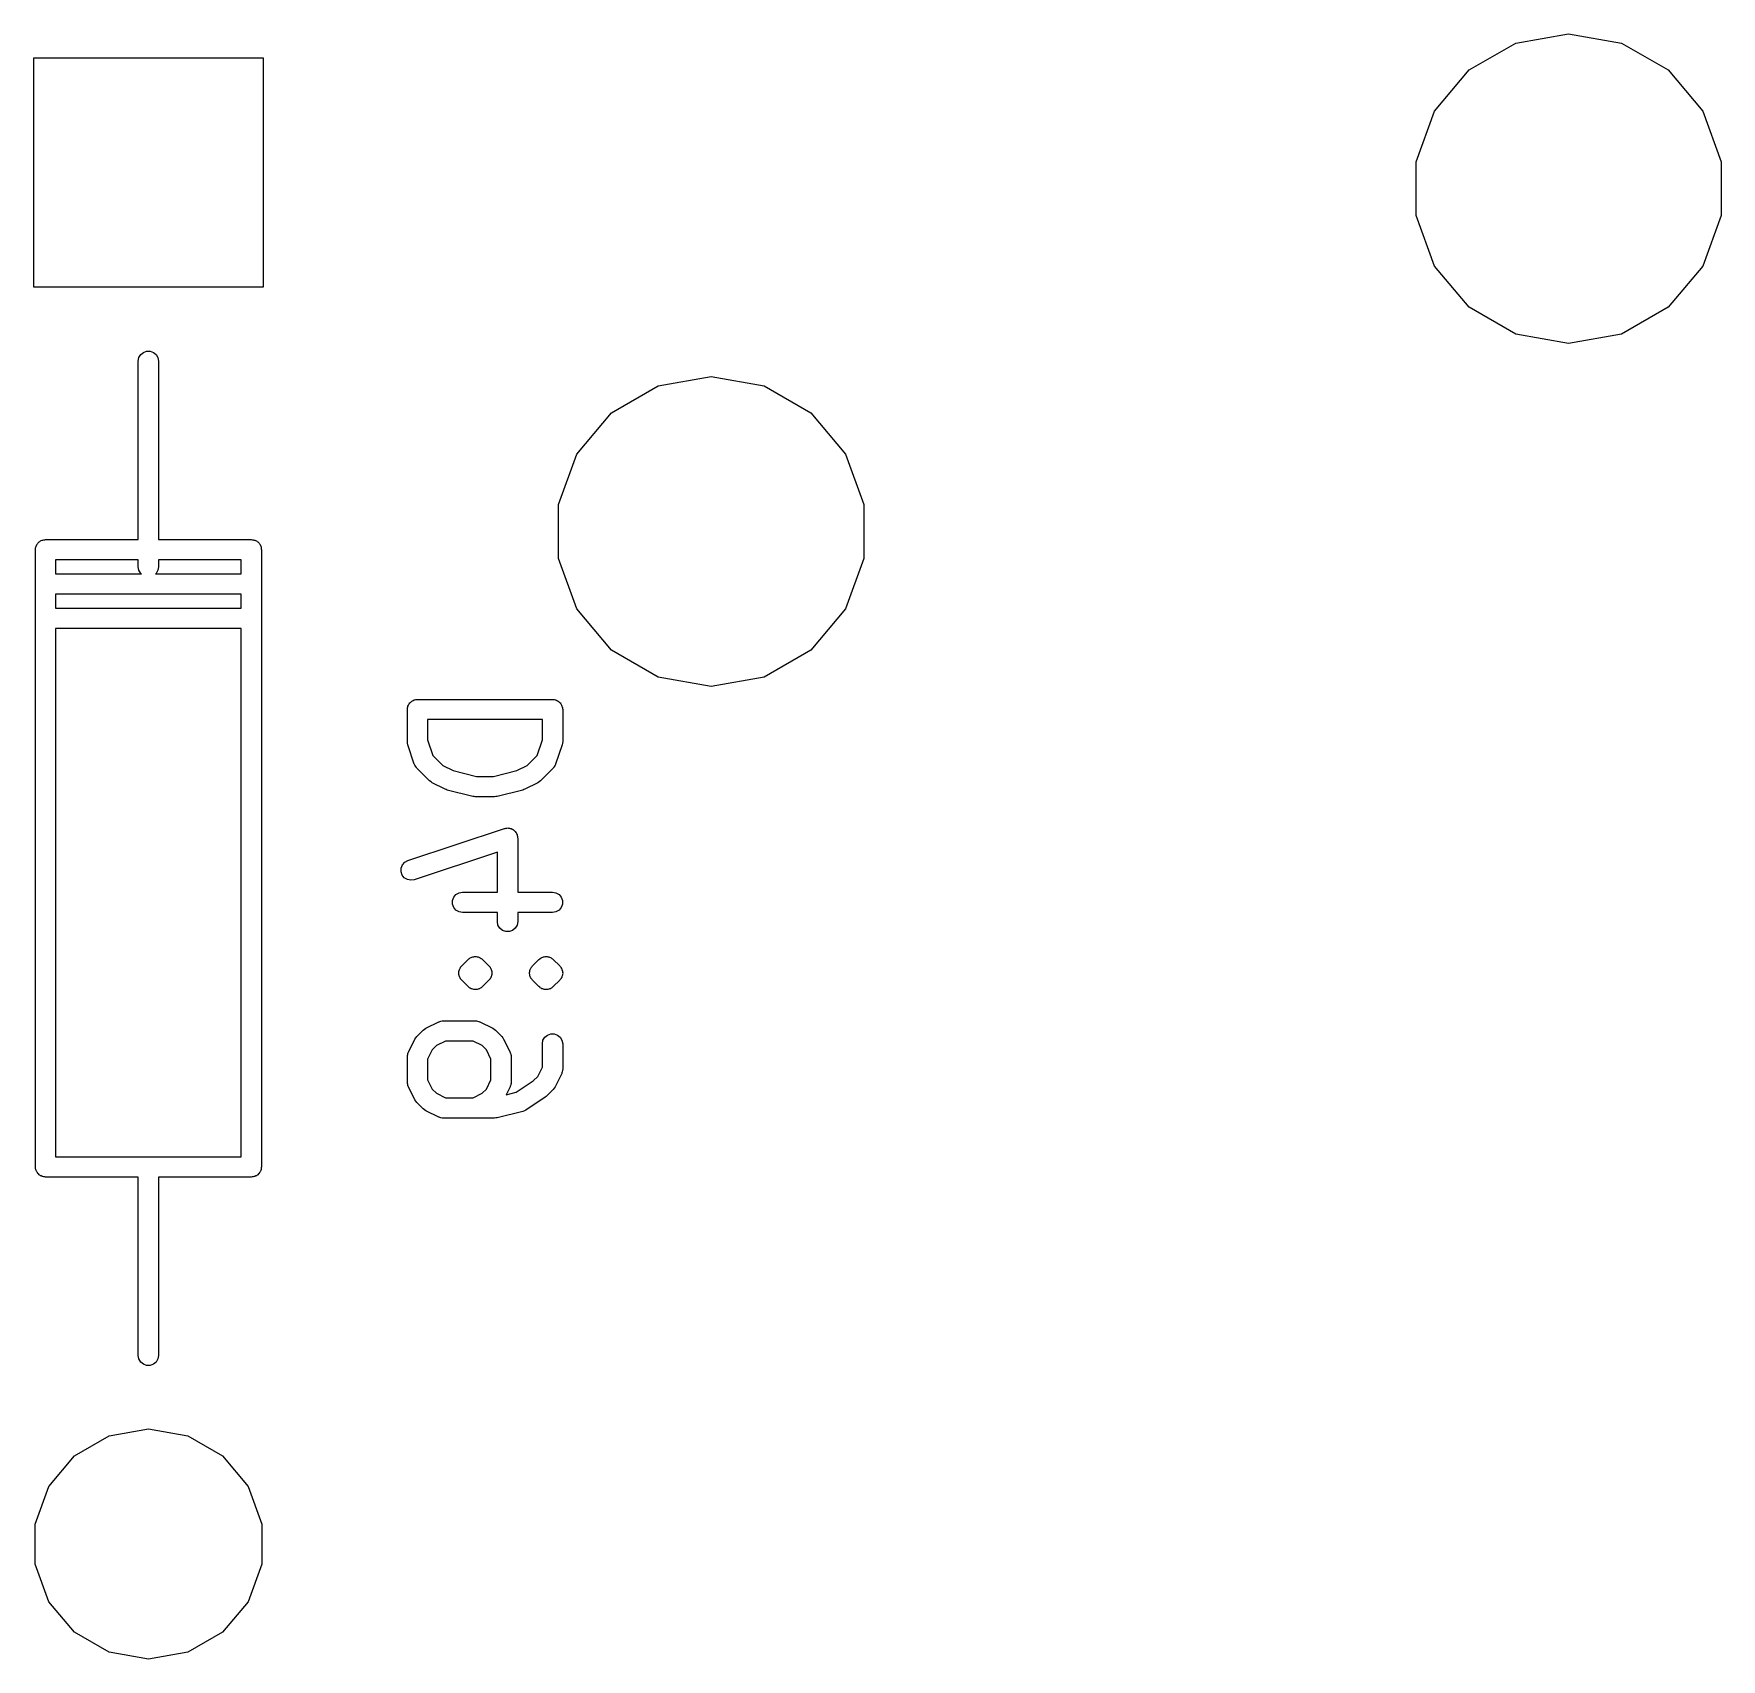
# Model space of a CAD drawing. Extents: x 17 to 274, y -105 to -6.
# Drawn here: x 184.17 to 196.67, y -27.81 to -15.77 of the extents above; entities that cross this region are included whole.
import ezdxf

# ---------------------------------------------------------------- set-up
doc = ezdxf.new("R2010")
doc.units = 0
doc.header["$MEASUREMENT"] = 0
doc.layers.add('BLACK', color=7, linetype='CONTINUOUS')

msp = doc.modelspace()

# ---------------------------------------------------------------- linework, layer by layer
at = {"layer": 'Black'}
for p, q in [((194.802, -16.0411), (195.148, -15.8418)), ((195.148, -15.8418), (195.54, -15.7726)), ((195.54, -15.7726), (195.932, -15.8418)), ((195.932, -15.8418), (196.278, -16.0411)), ((184.173, -17.6502), (184.173, -15.9509)), ((184.173, -15.9509), (185.872, -15.9509)), ((185.872, -15.9509), (185.872, -17.6502)), ((194.546, -16.3463), (194.802, -16.0411)), ((196.278, -16.0411), (196.534, -16.3463)), ((194.41, -16.7208), (194.546, -16.3463)), ((196.534, -16.3463), (196.67, -16.7208)), ((194.41, -17.1192), (194.41, -16.7208)), ((196.67, -16.7208), (196.67, -17.1192)), ((194.546, -17.4937), (194.41, -17.1192)), ((196.67, -17.1192), (196.534, -17.4937)), ((194.802, -17.7989), (194.546, -17.4937)), ((196.534, -17.4937), (196.278, -17.7989)), ((185.872, -17.6502), (184.173, -17.6502)), ((195.148, -17.9982), (194.802, -17.7989)), ((196.278, -17.7989), (195.932, -17.9982)), ((195.54, -18.0674), (195.148, -17.9982)), ((195.932, -17.9982), (195.54, -18.0674)), ((184.947, -18.1975), (184.952, -18.1719)), ((184.947, -19.5195), (184.947, -18.1975)), ((184.952, -18.1719), (184.965, -18.1493)), ((184.965, -18.1493), (184.985, -18.1326)), ((184.985, -18.1326), (185.009, -18.1237)), ((185.009, -18.1237), (185.035, -18.1237)), ((185.035, -18.1237), (185.06, -18.1326)), ((185.06, -18.1326), (185.08, -18.1493)), ((185.08, -18.1493), (185.093, -18.1719)), ((185.093, -18.1719), (185.097, -18.1975)), ((185.097, -18.1975), (185.097, -19.5195)), ((188.798, -18.3818), (189.19, -18.3126)), ((189.19, -18.3126), (189.582, -18.3818)), ((188.452, -18.5811), (188.798, -18.3818)), ((189.582, -18.3818), (189.928, -18.5811)), ((188.196, -18.8863), (188.452, -18.5811)), ((189.928, -18.5811), (190.184, -18.8863)), ((188.06, -19.2608), (188.196, -18.8863)), ((190.184, -18.8863), (190.32, -19.2608)), ((188.06, -19.6592), (188.06, -19.2608)), ((190.32, -19.2608), (190.32, -19.6592)), ((184.185, -19.5945), (184.187, -19.5881)), ((184.185, -24.1665), (184.185, -19.5945)), ((184.187, -19.5815), (184.189, -19.5753)), ((184.187, -19.5881), (184.187, -19.5815)), ((184.189, -19.5753), (184.19, -19.5689)), ((184.19, -19.5689), (184.193, -19.5632)), ((184.193, -19.5632), (184.196, -19.557)), ((184.196, -19.557), (184.2, -19.552)), ((184.2, -19.552), (184.203, -19.5463)), ((184.203, -19.5463), (184.208, -19.5421)), ((184.208, -19.5421), (184.212, -19.5371)), ((184.212, -19.5371), (184.218, -19.5338)), ((184.218, -19.5338), (184.223, -19.5296)), ((184.223, -19.5296), (184.229, -19.5273)), ((184.229, -19.5273), (184.235, -19.524)), ((184.235, -19.524), (184.241, -19.5229)), ((184.241, -19.5229), (184.247, -19.5207)), ((184.247, -19.5207), (184.254, -19.5207)), ((184.254, -19.5207), (184.26, -19.5195)), ((184.26, -19.5195), (184.947, -19.5195)), ((185.097, -19.5195), (185.784, -19.5195)), ((185.784, -19.5195), (185.791, -19.5207)), ((185.791, -19.5207), (185.797, -19.5207)), ((185.797, -19.5207), (185.804, -19.5229)), ((185.804, -19.5229), (185.81, -19.524)), ((185.81, -19.524), (185.816, -19.5273)), ((185.816, -19.5273), (185.822, -19.5296)), ((185.822, -19.5296), (185.827, -19.5338)), ((185.827, -19.5338), (185.833, -19.5371)), ((185.833, -19.5371), (185.837, -19.5421)), ((185.837, -19.5421), (185.842, -19.5463)), ((185.842, -19.5463), (185.845, -19.552)), ((185.845, -19.552), (185.849, -19.557)), ((185.849, -19.557), (185.852, -19.5632)), ((185.852, -19.5632), (185.855, -19.5689)), ((185.855, -19.5689), (185.856, -19.5753)), ((185.856, -19.5753), (185.858, -19.5815)), ((185.858, -19.5815), (185.858, -19.5881)), ((185.858, -19.5881), (185.859, -19.5945)), ((185.859, -19.5945), (185.859, -24.1665)), ((184.335, -19.6695), (184.335, -19.7735)), ((184.947, -19.6695), (184.335, -19.6695)), ((184.947, -19.7215), (184.947, -19.6695)), ((184.952, -19.7472), (184.947, -19.7215)), ((185.097, -19.7215), (185.093, -19.7472)), ((185.097, -19.6695), (185.097, -19.7215)), ((185.709, -19.6695), (185.097, -19.6695)), ((185.709, -19.7735), (185.709, -19.6695)), ((188.196, -20.0337), (188.06, -19.6592)), ((190.32, -19.6592), (190.184, -20.0337)), ((184.335, -19.7735), (184.97, -19.7735)), ((184.965, -19.7697), (184.952, -19.7472)), ((184.97, -19.7735), (184.965, -19.7697)), ((185.08, -19.7697), (185.075, -19.7735)), ((185.075, -19.7735), (185.709, -19.7735)), ((185.093, -19.7472), (185.08, -19.7697)), ((184.335, -19.9235), (184.335, -20.0275)), ((185.709, -19.9235), (184.335, -19.9235)), ((185.709, -20.0275), (185.709, -19.9235)), ((184.335, -20.0275), (185.709, -20.0275)), ((188.452, -20.3389), (188.196, -20.0337)), ((190.184, -20.0337), (189.928, -20.3389)), ((184.335, -20.1775), (184.335, -24.0915)), ((185.709, -20.1775), (184.335, -20.1775)), ((185.709, -24.0915), (185.709, -20.1775)), ((188.798, -20.5382), (188.452, -20.3389)), ((189.928, -20.3389), (189.582, -20.5382)), ((189.19, -20.6074), (188.798, -20.5382)), ((189.582, -20.5382), (189.19, -20.6074)), ((186.948, -20.7468), (186.95, -20.7406)), ((186.95, -20.7406), (186.954, -20.7356)), ((186.954, -20.7356), (186.957, -20.7299)), ((186.957, -20.7299), (186.962, -20.7257)), ((186.962, -20.7257), (186.967, -20.7207)), ((186.967, -20.7207), (186.972, -20.7174)), ((186.972, -20.7174), (186.977, -20.7132)), ((186.977, -20.7132), (186.984, -20.7109)), ((186.984, -20.7109), (186.989, -20.7077)), ((186.989, -20.7077), (186.996, -20.7065)), ((186.996, -20.7065), (187.002, -20.7043)), ((187.002, -20.7043), (187.008, -20.7043)), ((187.008, -20.7043), (187.015, -20.7031)), ((187.015, -20.7031), (188.015, -20.7031)), ((188.015, -20.7031), (188.021, -20.7043)), ((188.021, -20.7043), (188.028, -20.7043)), ((188.028, -20.7043), (188.034, -20.7065)), ((188.034, -20.7065), (188.04, -20.7077)), ((188.04, -20.7077), (188.046, -20.7109)), ((188.046, -20.7109), (188.052, -20.7132)), ((188.052, -20.7132), (188.057, -20.7174)), ((188.057, -20.7174), (188.063, -20.7207)), ((188.063, -20.7207), (188.067, -20.7257)), ((188.067, -20.7257), (188.072, -20.7299)), ((188.072, -20.7299), (188.076, -20.7356)), ((188.076, -20.7356), (188.08, -20.7406)), ((188.08, -20.7406), (188.082, -20.7468)), ((186.94, -20.7781), (186.941, -20.7717)), ((186.94, -21.0162), (186.94, -20.7781)), ((186.941, -20.7651), (186.943, -20.7589)), ((186.941, -20.7717), (186.941, -20.7651)), ((186.943, -20.7589), (186.944, -20.7525)), ((186.944, -20.7525), (186.948, -20.7468)), ((187.09, -20.8531), (187.09, -21.0041)), ((187.94, -20.8531), (187.09, -20.8531)), ((187.94, -21.0041), (187.94, -20.8531)), ((188.082, -20.7468), (188.085, -20.7525)), ((188.085, -20.7525), (188.086, -20.7589)), ((188.086, -20.7589), (188.089, -20.7651)), ((188.089, -20.7651), (188.089, -20.7717)), ((188.089, -20.7717), (188.09, -20.7781)), ((188.09, -20.7781), (188.09, -21.0162)), ((186.942, -21.0281), (186.94, -21.0162)), ((186.944, -21.04), (186.942, -21.0281)), ((186.991, -21.1828), (186.944, -21.04)), ((187.09, -21.0041), (187.128, -21.1186)), ((187.128, -21.1186), (187.202, -21.1927)), ((187.828, -21.1927), (187.902, -21.1186)), ((187.902, -21.1186), (187.94, -21.0041)), ((188.086, -21.04), (188.038, -21.1828)), ((188.088, -21.0281), (188.086, -21.04)), ((188.09, -21.0162), (188.088, -21.0281)), ((186.993, -21.1866), (186.991, -21.1828)), ((186.994, -21.1908), (186.993, -21.1866)), ((187, -21.198), (186.994, -21.1908)), ((187.004, -21.2057), (187, -21.198)), ((187.007, -21.2086), (187.004, -21.2057)), ((187.009, -21.2121), (187.007, -21.2086)), ((187.105, -21.3074), (187.009, -21.2121)), ((187.202, -21.1927), (187.279, -21.2312)), ((187.279, -21.2312), (187.453, -21.2746)), ((187.577, -21.2746), (187.751, -21.2312)), ((187.751, -21.2312), (187.828, -21.1927)), ((188.02, -21.2121), (187.925, -21.3074)), ((188.023, -21.2086), (188.02, -21.2121)), ((188.026, -21.2057), (188.023, -21.2086)), ((188.03, -21.198), (188.026, -21.2057)), ((188.035, -21.1908), (188.03, -21.198)), ((188.036, -21.1866), (188.035, -21.1908)), ((188.038, -21.1828), (188.036, -21.1866)), ((187.115, -21.3143), (187.105, -21.3074)), ((187.124, -21.3214), (187.115, -21.3143)), ((187.219, -21.369), (187.124, -21.3214)), ((187.227, -21.3714), (187.219, -21.369)), ((187.453, -21.2746), (187.577, -21.2746)), ((187.81, -21.369), (187.802, -21.3714)), ((187.906, -21.3214), (187.81, -21.369)), ((187.915, -21.3142), (187.906, -21.3214)), ((187.925, -21.3074), (187.915, -21.3142)), ((187.235, -21.3747), (187.227, -21.3714)), ((187.425, -21.4223), (187.235, -21.3747)), ((187.434, -21.423), (187.425, -21.4223)), ((187.443, -21.4246), (187.434, -21.423)), ((187.586, -21.4246), (187.443, -21.4246)), ((187.595, -21.423), (187.586, -21.4246)), ((187.604, -21.4223), (187.595, -21.423)), ((187.795, -21.3747), (187.604, -21.4223)), ((187.802, -21.3714), (187.795, -21.3747)), ((186.944, -21.8975), (187.658, -21.6594)), ((187.658, -21.6594), (187.663, -21.6586)), ((187.663, -21.6586), (187.668, -21.6567)), ((187.668, -21.6567), (187.676, -21.6567)), ((187.676, -21.6567), (187.684, -21.6555)), ((187.684, -21.6555), (187.689, -21.6567)), ((187.689, -21.6567), (187.695, -21.6567)), ((187.695, -21.6567), (187.702, -21.6593)), ((187.702, -21.6593), (187.709, -21.6608)), ((187.709, -21.6608), (187.714, -21.6637)), ((187.714, -21.6637), (187.719, -21.6656)), ((187.719, -21.6656), (187.725, -21.6704)), ((187.725, -21.6704), (187.731, -21.6744)), ((187.731, -21.6744), (187.735, -21.6787)), ((187.735, -21.6787), (187.739, -21.6823)), ((187.739, -21.6823), (187.743, -21.6889)), ((187.743, -21.6889), (187.747, -21.6948)), ((187.747, -21.6948), (187.749, -21.7001)), ((187.749, -21.7001), (187.752, -21.7049)), ((187.752, -21.7049), (187.753, -21.7123)), ((187.753, -21.7123), (187.756, -21.7195)), ((187.756, -21.7195), (187.756, -21.7251)), ((187.756, -21.7251), (187.757, -21.7305)), ((187.757, -21.7305), (187.757, -22.1317)), ((187.607, -21.8346), (186.991, -22.0398)), ((187.607, -22.1317), (187.607, -21.8346)), ((186.893, -21.9796), (186.894, -21.9536)), ((186.901, -22.0043), (186.893, -21.9796)), ((186.894, -21.9536), (186.903, -21.9294)), ((186.903, -21.9294), (186.921, -21.9099)), ((186.921, -21.9099), (186.944, -21.8975)), ((186.917, -22.0247), (186.901, -22.0043)), ((186.94, -22.0384), (186.917, -22.0247)), ((186.965, -22.0436), (186.94, -22.0384)), ((186.991, -22.0398), (186.965, -22.0436)), ((187.274, -22.1937), (187.283, -22.1692)), ((187.274, -22.2197), (187.274, -22.1937)), ((187.283, -22.2442), (187.274, -22.2197)), ((187.283, -22.1692), (187.3, -22.1493)), ((187.3, -22.2642), (187.283, -22.2442)), ((187.3, -22.1493), (187.323, -22.1362)), ((187.323, -22.1362), (187.348, -22.1317)), ((187.348, -22.1317), (187.607, -22.1317)), ((187.757, -22.1317), (188.015, -22.1317)), ((188.015, -22.1317), (188.04, -22.1362)), ((188.04, -22.1362), (188.063, -22.1493)), ((188.063, -22.1493), (188.08, -22.1692)), ((188.08, -22.2442), (188.063, -22.2642)), ((188.08, -22.1692), (188.089, -22.1937)), ((188.089, -22.2197), (188.08, -22.2442)), ((188.089, -22.1937), (188.089, -22.2197)), ((187.323, -22.2772), (187.3, -22.2642)), ((187.348, -22.2817), (187.323, -22.2772)), ((187.607, -22.2817), (187.348, -22.2817)), ((187.607, -22.3496), (187.607, -22.2817)), ((187.611, -22.3752), (187.607, -22.3496)), ((187.757, -22.3496), (187.752, -22.3752)), ((188.015, -22.2817), (187.757, -22.2817)), ((187.757, -22.2817), (187.757, -22.3496)), ((188.04, -22.2772), (188.015, -22.2817)), ((188.063, -22.2642), (188.04, -22.2772)), ((187.624, -22.3978), (187.611, -22.3752)), ((187.644, -22.4145), (187.624, -22.3978)), ((187.668, -22.4234), (187.644, -22.4145)), ((187.695, -22.4234), (187.668, -22.4234)), ((187.719, -22.4145), (187.695, -22.4234)), ((187.739, -22.3978), (187.719, -22.4145)), ((187.752, -22.3752), (187.739, -22.3978)), ((187.4, -22.6215), (187.406, -22.6187)), ((187.406, -22.6187), (187.412, -22.6149)), ((187.412, -22.6149), (187.418, -22.6132)), ((187.418, -22.6132), (187.424, -22.6105)), ((187.424, -22.6105), (187.431, -22.6099)), ((187.431, -22.6099), (187.437, -22.6082)), ((187.437, -22.6082), (187.443, -22.6088)), ((187.443, -22.6088), (187.45, -22.6082)), ((187.45, -22.6082), (187.456, -22.6099)), ((187.456, -22.6099), (187.463, -22.6105)), ((187.463, -22.6105), (187.469, -22.6132)), ((187.469, -22.6132), (187.475, -22.6149)), ((187.475, -22.6149), (187.48, -22.6187)), ((187.48, -22.6187), (187.486, -22.6215)), ((187.924, -22.6215), (187.93, -22.6187)), ((187.93, -22.6187), (187.936, -22.6149)), ((187.936, -22.6149), (187.942, -22.6132)), ((187.942, -22.6132), (187.948, -22.6105)), ((187.948, -22.6105), (187.954, -22.6099)), ((187.954, -22.6099), (187.961, -22.6082)), ((187.961, -22.6082), (187.967, -22.6088)), ((187.967, -22.6088), (187.974, -22.6082)), ((187.974, -22.6082), (187.98, -22.6099)), ((187.98, -22.6099), (187.987, -22.6105)), ((187.987, -22.6105), (187.993, -22.6132)), ((187.993, -22.6132), (187.999, -22.6149)), ((187.999, -22.6149), (188.004, -22.6187)), ((188.004, -22.6187), (188.01, -22.6215)), ((187.321, -22.724), (187.322, -22.7208)), ((187.322, -22.7305), (187.321, -22.724)), ((187.321, -22.7371), (187.322, -22.7305)), ((187.322, -22.7402), (187.321, -22.7371)), ((187.322, -22.7175), (187.323, -22.7144)), ((187.322, -22.7208), (187.322, -22.7175)), ((187.322, -22.7435), (187.322, -22.7402)), ((187.323, -22.7466), (187.322, -22.7435)), ((187.323, -22.7111), (187.326, -22.7052)), ((187.323, -22.7144), (187.323, -22.7111)), ((187.326, -22.7052), (187.328, -22.6988)), ((187.328, -22.6988), (187.33, -22.6961)), ((187.33, -22.6961), (187.331, -22.693)), ((187.331, -22.693), (187.333, -22.6905)), ((187.333, -22.6905), (187.334, -22.6875)), ((187.334, -22.6875), (187.339, -22.6829)), ((187.339, -22.6829), (187.343, -22.6775)), ((187.343, -22.6775), (187.39, -22.6299)), ((187.39, -22.6299), (187.396, -22.6261)), ((187.396, -22.6261), (187.4, -22.6215)), ((187.486, -22.6215), (187.491, -22.6261)), ((187.491, -22.6261), (187.496, -22.6299)), ((187.496, -22.6299), (187.544, -22.6775)), ((187.544, -22.6775), (187.548, -22.6829)), ((187.548, -22.6829), (187.552, -22.6875)), ((187.552, -22.6875), (187.554, -22.6905)), ((187.554, -22.6905), (187.556, -22.693)), ((187.556, -22.693), (187.557, -22.6961)), ((187.557, -22.6961), (187.559, -22.6988)), ((187.559, -22.6988), (187.561, -22.7052)), ((187.561, -22.7052), (187.563, -22.7111)), ((187.563, -22.7111), (187.564, -22.7144)), ((187.564, -22.7144), (187.565, -22.7175)), ((187.565, -22.7435), (187.564, -22.7466)), ((187.565, -22.7175), (187.565, -22.7208)), ((187.565, -22.7208), (187.566, -22.724)), ((187.566, -22.724), (187.565, -22.7305)), ((187.565, -22.7305), (187.566, -22.7371)), ((187.566, -22.7371), (187.565, -22.7402)), ((187.565, -22.7402), (187.565, -22.7435)), ((187.845, -22.724), (187.846, -22.7208)), ((187.845, -22.7305), (187.845, -22.724)), ((187.845, -22.7371), (187.845, -22.7305)), ((187.846, -22.7402), (187.845, -22.7371)), ((187.846, -22.7175), (187.847, -22.7144)), ((187.846, -22.7208), (187.846, -22.7175)), ((187.846, -22.7435), (187.846, -22.7402)), ((187.847, -22.7466), (187.846, -22.7435)), ((187.847, -22.7111), (187.85, -22.7052)), ((187.847, -22.7144), (187.847, -22.7111)), ((187.85, -22.7052), (187.852, -22.6988)), ((187.852, -22.6988), (187.854, -22.6961)), ((187.854, -22.6961), (187.855, -22.693)), ((187.855, -22.693), (187.857, -22.6905)), ((187.857, -22.6905), (187.858, -22.6875)), ((187.858, -22.6875), (187.863, -22.6829)), ((187.863, -22.6829), (187.867, -22.6775)), ((187.867, -22.6775), (187.914, -22.6299)), ((187.914, -22.6299), (187.92, -22.6261)), ((187.92, -22.6261), (187.924, -22.6215)), ((188.01, -22.6215), (188.015, -22.6261)), ((188.015, -22.6261), (188.02, -22.6299)), ((188.02, -22.6299), (188.068, -22.6775)), ((188.068, -22.6775), (188.072, -22.6829)), ((188.072, -22.6829), (188.076, -22.6875)), ((188.076, -22.6875), (188.078, -22.6905)), ((188.078, -22.6905), (188.08, -22.693)), ((188.08, -22.693), (188.081, -22.6961)), ((188.081, -22.6961), (188.083, -22.6988)), ((188.083, -22.6988), (188.085, -22.7052)), ((188.085, -22.7052), (188.087, -22.7111)), ((188.087, -22.7111), (188.088, -22.7144)), ((188.088, -22.7144), (188.089, -22.7175)), ((188.089, -22.7435), (188.088, -22.7466)), ((188.089, -22.7175), (188.089, -22.7208)), ((188.089, -22.7208), (188.09, -22.724)), ((188.09, -22.724), (188.089, -22.7305)), ((188.089, -22.7305), (188.09, -22.7371)), ((188.09, -22.7371), (188.089, -22.7402)), ((188.089, -22.7402), (188.089, -22.7435)), ((187.323, -22.7499), (187.323, -22.7466)), ((187.326, -22.7559), (187.323, -22.7499)), ((187.328, -22.7622), (187.326, -22.7559)), ((187.33, -22.7649), (187.328, -22.7622)), ((187.331, -22.768), (187.33, -22.7649)), ((187.333, -22.7705), (187.331, -22.768)), ((187.334, -22.7735), (187.333, -22.7705)), ((187.339, -22.7782), (187.334, -22.7735)), ((187.343, -22.7836), (187.339, -22.7782)), ((187.39, -22.8312), (187.343, -22.7836)), ((187.396, -22.8349), (187.39, -22.8312)), ((187.4, -22.8396), (187.396, -22.8349)), ((187.406, -22.8423), (187.4, -22.8396)), ((187.412, -22.8461), (187.406, -22.8423)), ((187.418, -22.8478), (187.412, -22.8461)), ((187.424, -22.8506), (187.418, -22.8478)), ((187.431, -22.8512), (187.424, -22.8506)), ((187.437, -22.8529), (187.431, -22.8512)), ((187.443, -22.8523), (187.437, -22.8529)), ((187.45, -22.8529), (187.443, -22.8523)), ((187.456, -22.8512), (187.45, -22.8529)), ((187.463, -22.8506), (187.456, -22.8512)), ((187.469, -22.8478), (187.463, -22.8506)), ((187.475, -22.8461), (187.469, -22.8478)), ((187.48, -22.8423), (187.475, -22.8461)), ((187.486, -22.8396), (187.48, -22.8423)), ((187.491, -22.8349), (187.486, -22.8396)), ((187.496, -22.8312), (187.491, -22.8349)), ((187.544, -22.7836), (187.496, -22.8312)), ((187.548, -22.7782), (187.544, -22.7836)), ((187.552, -22.7735), (187.548, -22.7782)), ((187.554, -22.7705), (187.552, -22.7735)), ((187.556, -22.768), (187.554, -22.7705)), ((187.557, -22.7649), (187.556, -22.768)), ((187.559, -22.7622), (187.557, -22.7649)), ((187.561, -22.7559), (187.559, -22.7622)), ((187.563, -22.7499), (187.561, -22.7559)), ((187.564, -22.7466), (187.563, -22.7499)), ((187.847, -22.7499), (187.847, -22.7466)), ((187.85, -22.7559), (187.847, -22.7499)), ((187.852, -22.7622), (187.85, -22.7559)), ((187.854, -22.7649), (187.852, -22.7622)), ((187.855, -22.768), (187.854, -22.7649)), ((187.857, -22.7705), (187.855, -22.768)), ((187.858, -22.7735), (187.857, -22.7705)), ((187.863, -22.7782), (187.858, -22.7735)), ((187.867, -22.7836), (187.863, -22.7782)), ((187.914, -22.8312), (187.867, -22.7836)), ((187.92, -22.8349), (187.914, -22.8312)), ((187.924, -22.8396), (187.92, -22.8349)), ((187.93, -22.8423), (187.924, -22.8396)), ((187.936, -22.8461), (187.93, -22.8423)), ((187.942, -22.8478), (187.936, -22.8461)), ((187.948, -22.8506), (187.942, -22.8478)), ((187.954, -22.8512), (187.948, -22.8506)), ((187.961, -22.8529), (187.954, -22.8512)), ((187.967, -22.8523), (187.961, -22.8529)), ((187.974, -22.8529), (187.967, -22.8523)), ((187.98, -22.8512), (187.974, -22.8529)), ((187.987, -22.8506), (187.98, -22.8512)), ((187.993, -22.8478), (187.987, -22.8506)), ((187.999, -22.8461), (187.993, -22.8478)), ((188.004, -22.8423), (187.999, -22.8461)), ((188.01, -22.8396), (188.004, -22.8423)), ((188.015, -22.8349), (188.01, -22.8396)), ((188.02, -22.8312), (188.015, -22.8349)), ((188.068, -22.7836), (188.02, -22.8312)), ((188.072, -22.7782), (188.068, -22.7836)), ((188.076, -22.7735), (188.072, -22.7782)), ((188.078, -22.7705), (188.076, -22.7735)), ((188.08, -22.768), (188.078, -22.7705)), ((188.081, -22.7649), (188.08, -22.768)), ((188.083, -22.7622), (188.081, -22.7649)), ((188.085, -22.7559), (188.083, -22.7622)), ((188.087, -22.7499), (188.085, -22.7559)), ((188.088, -22.7466), (188.087, -22.7499)), ((187.077, -23.1396), (187.172, -23.092)), ((187.172, -23.092), (187.176, -23.0908)), ((187.176, -23.0908), (187.18, -23.0886)), ((187.18, -23.0886), (187.188, -23.0871)), ((187.188, -23.0871), (187.197, -23.0846)), ((187.197, -23.0846), (187.201, -23.0848)), ((187.201, -23.0848), (187.205, -23.0841)), ((187.205, -23.0841), (187.443, -23.0841)), ((187.443, -23.0841), (187.448, -23.0848)), ((187.448, -23.0848), (187.452, -23.0846)), ((187.452, -23.0846), (187.46, -23.0871)), ((187.46, -23.0871), (187.469, -23.0886)), ((187.469, -23.0886), (187.473, -23.0908)), ((187.473, -23.0908), (187.477, -23.092)), ((187.477, -23.092), (187.572, -23.1396)), ((186.948, -23.316), (186.995, -23.2208)), ((186.995, -23.2208), (187.003, -23.2111)), ((187.003, -23.2111), (187.009, -23.2013)), ((187.009, -23.2013), (187.057, -23.1537)), ((187.057, -23.1537), (187.067, -23.1468)), ((187.067, -23.1468), (187.077, -23.1396)), ((187.223, -23.2341), (187.155, -23.2683)), ((187.426, -23.2341), (187.223, -23.2341)), ((187.494, -23.2683), (187.426, -23.2341)), ((187.572, -23.1396), (187.582, -23.1468)), ((187.582, -23.1468), (187.592, -23.1537)), ((187.592, -23.1537), (187.639, -23.2013)), ((187.639, -23.2013), (187.646, -23.2111)), ((187.646, -23.2111), (187.653, -23.2208)), ((187.653, -23.2208), (187.701, -23.316)), ((187.94, -23.2543), (187.944, -23.2287)), ((187.944, -23.2287), (187.957, -23.2061)), ((187.957, -23.2061), (187.977, -23.1894)), ((187.977, -23.1894), (188.002, -23.1805)), ((188.002, -23.1805), (188.028, -23.1805)), ((188.028, -23.1805), (188.052, -23.1894)), ((188.052, -23.1894), (188.072, -23.2061)), ((188.072, -23.2061), (188.085, -23.2287)), ((188.085, -23.2287), (188.09, -23.2543)), ((186.94, -23.341), (186.943, -23.3326)), ((186.941, -23.3453), (186.94, -23.341)), ((186.94, -23.3496), (186.941, -23.3453)), ((186.94, -23.54), (186.94, -23.3496)), ((186.943, -23.3326), (186.944, -23.3239)), ((186.944, -23.3239), (186.947, -23.3202)), ((186.947, -23.3202), (186.948, -23.316)), ((187.124, -23.2988), (187.09, -23.3673)), ((187.09, -23.3673), (187.09, -23.5223)), ((187.155, -23.2683), (187.124, -23.2988)), ((187.525, -23.2988), (187.494, -23.2683)), ((187.559, -23.3673), (187.525, -23.2988)), ((187.559, -23.5223), (187.559, -23.3673)), ((187.701, -23.316), (187.702, -23.3202)), ((187.702, -23.3202), (187.704, -23.3239)), ((187.704, -23.3239), (187.706, -23.3326)), ((187.706, -23.3326), (187.708, -23.341)), ((187.708, -23.341), (187.708, -23.3453)), ((187.708, -23.3453), (187.709, -23.3496)), ((187.709, -23.3496), (187.709, -23.54)), ((187.94, -23.4271), (187.94, -23.2543)), ((188.09, -23.2543), (188.09, -23.4448)), ((187.906, -23.4956), (187.94, -23.4271)), ((188.082, -23.4783), (188.034, -23.5736)), ((188.083, -23.4742), (188.082, -23.4783)), ((188.085, -23.4705), (188.083, -23.4742)), ((188.087, -23.4618), (188.085, -23.4705)), ((188.089, -23.4534), (188.087, -23.4618)), ((188.09, -23.4448), (188.089, -23.4491)), ((188.089, -23.4491), (188.089, -23.4534)), ((186.941, -23.5443), (186.94, -23.54)), ((186.94, -23.5486), (186.941, -23.5443)), ((186.943, -23.557), (186.94, -23.5486)), ((186.944, -23.5657), (186.943, -23.557)), ((186.947, -23.5694), (186.944, -23.5657)), ((186.948, -23.5736), (186.947, -23.5694)), ((186.995, -23.6688), (186.948, -23.5736)), ((187.09, -23.5223), (187.124, -23.5909)), ((187.124, -23.5909), (187.155, -23.6213)), ((187.494, -23.6213), (187.525, -23.5909)), ((187.525, -23.5909), (187.559, -23.5223)), ((187.701, -23.5736), (187.672, -23.6318)), ((187.672, -23.6318), (187.746, -23.6133)), ((187.702, -23.5694), (187.701, -23.5736)), ((187.704, -23.5657), (187.702, -23.5694)), ((187.706, -23.557), (187.704, -23.5657)), ((187.708, -23.5486), (187.706, -23.557)), ((187.709, -23.54), (187.708, -23.5443)), ((187.708, -23.5443), (187.708, -23.5486)), ((187.746, -23.6133), (187.872, -23.5294)), ((187.872, -23.5294), (187.906, -23.4956)), ((188.02, -23.5931), (187.973, -23.6407)), ((188.027, -23.5832), (188.02, -23.5931)), ((188.034, -23.5736), (188.027, -23.5832)), ((187.003, -23.6785), (186.995, -23.6688)), ((187.009, -23.6883), (187.003, -23.6785)), ((187.057, -23.7359), (187.009, -23.6883)), ((187.067, -23.7428), (187.057, -23.7359)), ((187.077, -23.75), (187.067, -23.7428)), ((187.155, -23.6213), (187.223, -23.6555)), ((187.223, -23.6555), (187.426, -23.6555)), ((187.426, -23.6555), (187.494, -23.6213)), ((187.961, -23.6501), (187.818, -23.7453)), ((187.967, -23.6449), (187.961, -23.6501)), ((187.973, -23.6407), (187.967, -23.6449)), ((187.172, -23.7976), (187.077, -23.75)), ((187.176, -23.7988), (187.172, -23.7976)), ((187.18, -23.801), (187.176, -23.7988)), ((187.188, -23.8025), (187.18, -23.801)), ((187.197, -23.805), (187.188, -23.8025)), ((187.201, -23.8048), (187.197, -23.805)), ((187.205, -23.8055), (187.201, -23.8048)), ((187.586, -23.8055), (187.205, -23.8055)), ((187.595, -23.8039), (187.586, -23.8055)), ((187.604, -23.8033), (187.595, -23.8039)), ((187.795, -23.7557), (187.604, -23.8033)), ((187.807, -23.7505), (187.795, -23.7557)), ((187.818, -23.7453), (187.807, -23.7505)), ((184.335, -24.0915), (185.709, -24.0915)), ((184.187, -24.173), (184.185, -24.1665)), ((184.187, -24.1795), (184.187, -24.173)), ((184.189, -24.1857), (184.187, -24.1795)), ((184.19, -24.1922), (184.189, -24.1857)), ((184.193, -24.1979), (184.19, -24.1922)), ((184.196, -24.204), (184.193, -24.1979)), ((184.2, -24.209), (184.196, -24.204)), ((184.203, -24.2147), (184.2, -24.209)), ((184.208, -24.2189), (184.203, -24.2147)), ((184.212, -24.224), (184.208, -24.2189)), ((184.218, -24.2273), (184.212, -24.224)), ((184.223, -24.2315), (184.218, -24.2273)), ((184.229, -24.2337), (184.223, -24.2315)), ((184.235, -24.237), (184.229, -24.2337)), ((184.241, -24.2381), (184.235, -24.237)), ((184.247, -24.2404), (184.241, -24.2381)), ((184.254, -24.2404), (184.247, -24.2404)), ((184.26, -24.2415), (184.254, -24.2404)), ((184.947, -24.2415), (184.26, -24.2415)), ((184.947, -25.5635), (184.947, -24.2415)), ((185.784, -24.2415), (185.097, -24.2415)), ((185.097, -24.2415), (185.097, -25.5635)), ((185.791, -24.2404), (185.784, -24.2415)), ((185.797, -24.2404), (185.791, -24.2404)), ((185.804, -24.2381), (185.797, -24.2404)), ((185.81, -24.237), (185.804, -24.2381)), ((185.816, -24.2337), (185.81, -24.237)), ((185.822, -24.2315), (185.816, -24.2337)), ((185.827, -24.2273), (185.822, -24.2315)), ((185.833, -24.224), (185.827, -24.2273)), ((185.837, -24.2189), (185.833, -24.224)), ((185.842, -24.2147), (185.837, -24.2189)), ((185.845, -24.209), (185.842, -24.2147)), ((185.849, -24.204), (185.845, -24.209)), ((185.852, -24.1979), (185.849, -24.204)), ((185.855, -24.1922), (185.852, -24.1979)), ((185.856, -24.1857), (185.855, -24.1922)), ((185.858, -24.1795), (185.856, -24.1857)), ((185.859, -24.1665), (185.858, -24.173)), ((185.858, -24.173), (185.858, -24.1795)), ((184.952, -25.5892), (184.947, -25.5635)), ((184.965, -25.6117), (184.952, -25.5892)), ((184.985, -25.6285), (184.965, -25.6117)), ((185.08, -25.6117), (185.06, -25.6285)), ((185.093, -25.5892), (185.08, -25.6117)), ((185.097, -25.5635), (185.093, -25.5892)), ((185.009, -25.6374), (184.985, -25.6285)), ((185.035, -25.6374), (185.009, -25.6374)), ((185.06, -25.6285), (185.035, -25.6374)), ((184.731, -26.1591), (185.022, -26.1076)), ((185.022, -26.1076), (185.314, -26.1591)), ((184.474, -26.3072), (184.731, -26.1591)), ((185.314, -26.1591), (185.571, -26.3072)), ((184.284, -26.5341), (184.474, -26.3072)), ((185.571, -26.3072), (185.761, -26.5341)), ((184.183, -26.8124), (184.284, -26.5341)), ((185.761, -26.5341), (185.862, -26.8124)), ((184.183, -27.1086), (184.183, -26.8124)), ((185.862, -26.8124), (185.862, -27.1086)), ((184.284, -27.387), (184.183, -27.1086)), ((185.862, -27.1086), (185.761, -27.387)), ((184.474, -27.6139), (184.284, -27.387)), ((185.761, -27.387), (185.571, -27.6139)), ((184.731, -27.762), (184.474, -27.6139)), ((185.571, -27.6139), (185.314, -27.762)), ((185.022, -27.8134), (184.731, -27.762)), ((185.314, -27.762), (185.022, -27.8134))]:
    msp.add_line(p, q, dxfattribs=at)

doc.saveas('drawing.dxf')
